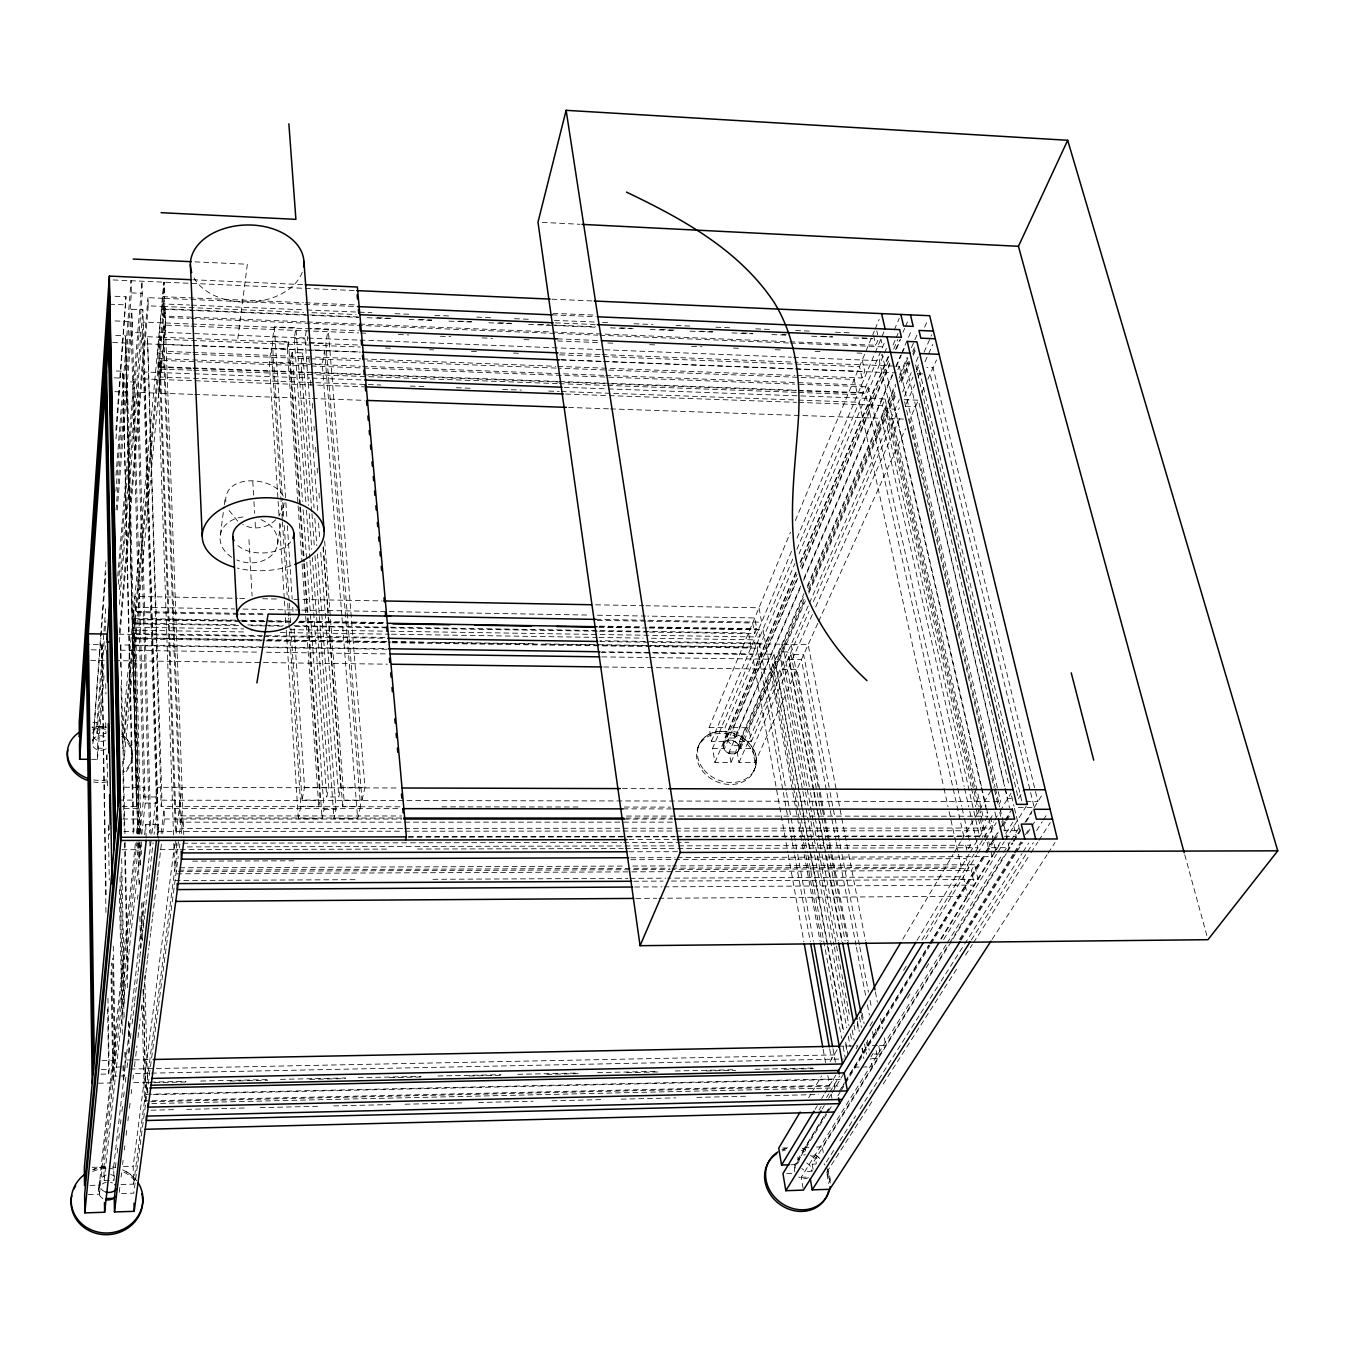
<?xml version="1.0" encoding="UTF-8"?>
<svg xmlns="http://www.w3.org/2000/svg" width="1345" height="1345" viewBox="0 0 1345 1345"><rect width="100%" height="100%" fill="white"/><g stroke="black" fill="none" stroke-linecap="round" stroke-linejoin="round"><path stroke-width="0.75" stroke-dasharray="5 3.75" d="M283.223 496.137C273.254 475.794 222.766 473.507 225.842 502.61M105.952 561.84L92.805 744.525L100.909 637.765M115.889 430.333L125.993 296.741L113.602 296.219M101.077 635.681L105.852 572.869M116.023 438.89L125.993 296.741M105.936 912.364L101.817 644.659L87.593 644.457M133.222 833.379L122.799 371.203L114.678 370.917M122.143 806.462L136.551 806.479L125.522 335.846L113.114 335.359M105.717 722.652L105.902 733.597L97.059 733.546L96.89 722.584L105.952 605.317M116.006 475.474L131.053 280.735L131.39 292.891L115.939 491.295M97.059 733.546L104.221 641.649M105.028 631.208L105.852 620.768M91.527 759.32L97.479 759.337L97.294 748.24L104.204 660.445M105.028 649.988L105.347 645.819M116.04 509.94L131.827 309.249L142.856 309.703L157.701 803.099L154.07 834.354M97.479 759.337L104.271 673.475M117.234 510.108L132.163 321.606L112.005 320.799M284.131 502.912L282.164 515.656M117.755 576.198L141.998 281.206L142.368 293.361L118.007 587.546M119.453 589.564L142.856 309.703M106.726 755.201L106.373 759.387L106.305 755.688M119.419 604.544L143.226 322.06L165.284 322.951L124.127 759.471L123.79 744.726L164.695 306.525L148.236 305.836L147.967 297.665L164.393 298.371L123.639 737.379L123.303 722.786L163.821 282.164L164.393 298.371M119.335 632.621L147.967 297.665M119.335 642.254L148.236 305.836M120.663 666.986L120.747 644.928L386.318 648.71M176.363 831.412L160.61 372.582L144.436 371.993L143.831 378.92L159.954 379.492L175.438 833.328M399.852 806.798L161.165 806.512L147.496 336.721L163.922 337.36L180.953 815.877L180.129 822.182L402.693 822.165M191.814 370.161L158.206 368.933L157.668 352.928L158.945 339.142L360.309 347.027M191.461 345.43L160.005 344.219L159.584 332.181L162.19 303.886L189.46 305.029M358.375 316.932L163.283 308.812L162.846 296.69L164.191 282.181L164.056 317.403L189.191 318.429M238.603 625.475L133.727 623.811L133.928 607.183L234.618 608.932M158.206 368.933L159.164 358.644L190.62 359.821M139.09 834.623L134.618 633.663L386.183 637.496M192.638 394.354L159.029 393.194L159.164 358.644M164.056 317.403L165.065 306.542L303.566 312.343M159.029 393.194L160.559 360.376L794.693 384.132M188.989 326.095L163.871 325.087L163.636 344.522L160.98 372.599L192.47 373.742M306.727 342.975L164.309 337.376L165.67 322.968L165.065 306.542M131.844 758.277C133.491 749.148 129.137 739.75 121.907 734.219A32.398 26.934 3.1 0 1 123.505 772.265M100.875 1074.184L108.71 1074.016L109.18 1069.494L107.919 996.241M136.551 806.479L125.522 335.846M98.588 1189.652L99.379 1182.154M88.333 1194.528L99.412 1194.192L99.295 1185.147L135.576 841.684M136.45 833.345L139.09 808.379L122.361 808.362M99.412 1194.192L136.921 841.936M137.812 833.597L139.359 819.004L120.495 819.004M114.409 1176.034L113.922 1180.204L104.12 1180.49L103.918 1167.006L138.939 841.533M139.846 833.194L144.789 787.296L121.907 787.228M104.12 1180.49L140.906 842.71M141.813 834.371L145.21 803.083L131.827 309.249M137.509 899.183L137.98 895.03M139.123 884.64L139.577 880.471M144.638 834.724L145.781 824.334L158.34 824.334L158.76 838.389M151.111 840.591L113.686 1166.737L113.922 1180.204M151.968 833.194L157.23 787.329L398.053 787.985M115.384 1167.695L116.107 1161.458M117.065 1153.119L117.788 1146.865M118.763 1138.543L119.486 1132.288M120.462 1123.949L120.932 1119.78M121.907 1111.458L122.63 1105.203M123.605 1096.864L124.328 1090.61M125.287 1082.288L126.026 1076.034M126.985 1067.695L127.708 1061.44M128.683 1053.118L129.406 1046.864M130.364 1038.525L131.104 1032.287M132.062 1023.948L132.785 1017.694M133.037 1015.61L134.483 1003.118M134.719 1001.033L137.862 973.948M138.115 971.863L139.561 959.355M139.813 957.27L142.957 930.185M143.192 928.117L144.638 915.609M144.89 913.524L153.111 842.693M157.113 834.724L158.34 824.334M157.5 837.532L158.222 831.429L144.436 371.993M161.165 806.512L161.921 800.174L147.496 336.721M161.114 833.328L164.107 808.395L400.793 808.648M119.84 1187.366L119.083 1193.603L133.777 1193.166L144.487 1112.096M121.1 1176.959L121.605 1172.79M122.614 1164.467L123.101 1160.315M124.362 1149.908L124.866 1145.738M126.127 1135.331L126.884 1129.094M127.893 1120.772L128.397 1116.602M129.406 1108.28L130.162 1102.043M131.171 1093.704L131.675 1089.551M132.936 1079.144L133.441 1074.974M134.45 1066.652L135.458 1058.33M135.71 1056.245L136.971 1045.838M137.98 1037.516L138.737 1031.279M138.989 1029.194L140.25 1018.787M141.259 1010.465L142.015 1004.227M143.024 995.905L145.546 975.091M145.798 973.007L147.311 960.515M147.563 958.447L148.807 948.04M149.06 945.955L150.573 933.464M150.825 931.379L152.338 918.904M152.59 916.819L155.617 891.853M155.869 889.768L157.382 877.276M157.634 875.191L161.669 841.903M162.678 833.581L164.443 819.004L164.107 808.395M237.813 338.721L247.345 264.242L193.377 261.787M121 1184.508L133.575 1184.138L133.172 1166.182L175.052 841.499M176.128 833.177L182.046 787.397M143.713 989.063L145.529 1087.348L143.041 989.533M133.575 1184.138L178.448 841.634M179.541 833.328L182.802 808.412L164.695 306.525M220.345 534.822L224.043 506.746M224.312 504.745L225.372 496.725M144.756 1110.012L178.246 856.429M179.339 848.107L179.894 843.954M181.256 833.564L183.172 819.004L183.744 834.539M278.987 515.068L269.252 362.192L271.27 348.204L287.326 348.826L288.385 341.764L272.278 341.126L274.33 326.869L295.934 327.743L308.627 505.35M300.372 505.148L290.52 362.982L292.134 352.541L302.776 352.945L314.058 507.922M305.853 501.752L294.286 338.436L295.934 327.743M311.821 511.688L301.129 363.385L302.776 352.945M317.655 510.394L305.012 338.856L306.425 329.962M277.507 544.506L280.836 523.894M341.832 615.556L322.279 364.176L324.616 350.272L312.662 349.801M324.616 350.272L360.544 806.412L342.672 806.395L344.068 800.14L361.99 800.174L325.809 343.244L328.197 329.054L310.611 328.331M306.778 562.143L324.078 809.488L322.111 818.752L298.304 818.752L300.776 806.344L288.637 618.061M307.484 618.011L320.076 800.09L302.02 800.056L304.542 787.38L293.967 626.198M283.829 505.333L278.953 516.076M300.776 806.344L318.765 806.361L320.076 800.09M323.002 547.398L340.857 787.481L338.772 796.98L326.751 796.963L328.785 787.447L312.359 557.587M360.544 806.412L357.652 818.769L333.98 818.752L336.015 809.488L317.42 553.989M361.99 800.174L364.949 787.548L328.197 329.054M697.668 748.291C708.916 713.069 770.197 738.977 753.603 771.509A30.313 24.597 23.5 0 1 703.233 771.912A30.313 24.597 23.5 0 1 721.29 733.311A30.313 24.597 23.5 0 1 753.603 771.509M795.887 572.096L723.425 741.448L711.438 741.364L709.134 727.46L790.524 532.132M795.366 520.532L874.334 331.021M875.141 329.088L879.176 319.387M649.736 632.066L754.612 633.73L756.714 628.72L754.764 617.943L647.802 616.094M797.013 375.507L862.044 377.995L864.768 371.539L862.212 360.107M789.801 341.731L875.797 345.262L877.898 340.268M711.438 741.364L792.171 549.701M797.064 538.084L884.422 330.685M803.251 597.214L730.974 762.497L714.918 762.43L712.598 748.358L793.617 557.049M796.896 549.315L884.472 342.538M792.003 840.575L757.218 648.155L759.337 643.162L600.021 640.741M963.76 836.455L865.44 393.328L868.181 386.872L796.795 384.199M980.959 807.471L879.311 360.695L882.135 354.054L986.574 810.716M800.662 586.084L734.79 738.052L726.821 738.001L725.056 727.578L794.895 563.488M798.997 553.837L883.615 354.996M884.438 353.062L886.893 347.279M894.29 329.912L899.217 318.328M800.006 562.479L888.137 356.56M893.063 345.009L898.006 333.476M714.918 762.43L796.543 571.81M800.662 562.193L890.524 352.323M723.442 744.474L727.628 734.706M726.821 738.001L797.03 574.349M800.342 566.632L889.533 358.712M893.668 349.078L897.804 339.444M734.79 738.052L733.008 727.645L796.862 579.123M801.839 567.556L889.751 363.1M895.551 349.599L899.687 339.949M903.016 332.249L904.664 328.382M905.504 326.448L907.993 320.665M712.598 748.358L724.602 748.442L797.669 578.602M801.822 568.952L889.852 364.377M896.493 348.943L900.646 339.293M803.991 578.384L892.374 374.482M895.72 366.781L900.713 355.248M901.553 353.315L911.557 330.231M730.974 762.497L729.192 751.956L800.241 588.135M803.587 580.435L893.03 374.196M896.375 366.496L901.385 354.929M902.226 352.995L905.555 345.295M805.235 840.541L771.879 659.235L774.047 654.242L602.106 651.787M676.569 836.842L979.547 836.439L882.303 405.417L885.094 398.994L608.276 388.907M897.872 369.606L899.317 366.294L794.727 362.175M812.296 614.547L752.511 748.61L740.574 748.543L739.363 741.566L803.991 593.633M807.336 585.949L895.467 384.233M899.654 374.633L907.219 357.333M911.406 347.733L917.29 334.283M807.454 587.597L895.703 385.796M899.065 378.113L907.808 358.14M817.777 623.34L754.965 762.615L738.977 762.548L737.178 752.006L805.218 596.76M808.564 589.093L895.921 389.747M899.284 382.081L908.514 360.998M912.717 351.415L914.398 347.582M738.405 750.863A8.171 6.607 23.5 0 0 730.436 740.187A8.171 6.607 23.5 0 0 724.703 750.14A8.255 6.675 23.5 0 0 738.472 750.863A8.255 6.675 23.5 0 0 730.419 740.086A8.255 6.675 23.5 0 0 724.619 750.123A8.171 6.607 23.5 0 0 738.405 750.863L742.137 742.356A8.221 6.624 23.5 0 0 734.118 731.646A8.221 6.624 23.5 0 0 728.368 741.616A8.221 6.624 23.5 0 0 742.137 742.356M739.363 741.566L751.283 741.633L748.862 727.763L805.201 599.366M808.564 591.699L896.022 392.387M901.066 380.887L909.472 361.721M912.835 354.054L915.357 348.305M924.62 327.222L927.983 319.555M740.574 748.543L805.42 600.879M808.799 593.212L896.392 393.782M901.453 382.266L909.876 363.1M913.238 355.416L916.601 347.75M738.977 762.548L808.564 605.082M809.404 603.148L899.334 399.599M902.73 391.916L911.221 372.716M918.231 356.862L915.272 363.537L1017.913 796.61M751.283 741.633L809.152 611.168M813.406 601.585L899.368 407.804M904.462 396.287L912.969 377.104M916.382 369.421L919.778 361.755M924.032 352.155L931.698 334.888M822.821 840.49L788.775 659.453L790.978 654.494L803.637 654.662L829.73 790.524M916.433 372.01L918.635 367.05L1021.914 801.62M815.709 606.898L901.116 415.37M906.244 403.887L914.785 384.737M918.198 377.071L921.611 369.421M925.041 361.755L932.724 344.522M818.634 621.424L905.521 428.719M917.559 402.004L909.758 419.304L994.964 786.455M921.863 392.454L924.452 386.738M927.882 379.105L936.49 360.006M808.698 1097.671L810.833 1094.073M811.909 1092.258L821.543 1076.05M830.084 1061.642L839.246 1046.208L857.891 1045.838L854.932 1050.731M902.814 939.129L953.067 854.462M954.143 852.663L960.549 841.852M961.625 840.053L991.568 789.599M964.415 818.449L970.384 845.248L966.971 850.931L964.97 841.886M985.179 820.635L987.818 816.213L986.978 812.548M815.154 1109.339L817.323 1105.741M821.66 1098.562L823.812 1094.964M824.905 1093.166L835.733 1075.193M917.004 940.424L969.022 854.176M970.098 852.377L988.525 821.829M989.601 820.03L993.955 812.817M998.763 804.545L1000.545 801.586L899.317 366.294M818.987 1110.045L821.156 1106.464M826.587 1097.503L828.755 1093.922M829.831 1092.14L839.599 1076.034M869.963 1025.916L874.3 1018.753M903.588 970.434L907.925 963.272M922.031 940.004L974.083 854.092M975.175 852.31L993.602 821.879M994.695 820.097L999.032 812.935M1000.108 811.136L1010.969 793.247M822.131 1109.121L824.317 1105.54M828.671 1098.377L830.84 1094.796M831.933 1093.014L844.139 1072.923M925.495 939.079L976.638 854.949M977.714 853.15L984.254 842.407M985.33 840.625L996.225 822.703M664.06 886.843L974.553 885.111L971.292 870.4L974.738 864.751L672.668 865.894M805.537 1151.001L804.915 1147.386L824.62 1115.19M825.729 1113.408L830.1 1106.246M838.86 1091.938L844.341 1082.994M845.433 1081.212L928.638 945.283M929.731 943.501L984.473 854.075M985.566 852.293L998.696 830.823M999.789 829.041L1004.177 821.879M1005.27 820.097L1014.029 805.789M1018.4 798.644L1023.881 789.7M795.282 1168.065L794.71 1164.652L825.326 1114.652M826.418 1112.87L830.79 1105.724M841.735 1087.87L843.92 1084.289M845.013 1082.506L929.227 944.997M930.32 943.215L985.011 853.907M986.104 852.125L991.568 843.197M992.677 841.415L998.141 832.488M1002.513 825.342L1004.698 821.761M1005.791 819.979L1010.162 812.834M831.26 1106.632L798.358 1160.298L797.434 1154.867M837.834 1095.906L840.037 1092.325M841.129 1090.543L844.425 1085.163M845.517 1083.381L929.967 945.653M931.059 943.871L985.902 854.428M986.995 852.646L993.568 841.92M994.661 840.121L999.049 832.975M1003.437 825.813L1005.64 822.232M1006.732 820.45L1010.028 815.087M795.147 1165.812L799.569 1158.617M940.727 938.944L992.61 854.899M993.703 853.117L1000.327 842.39M1005.841 833.446L1012.466 822.72M941.265 939.012L1000.915 842.424M870.972 1056.901L873.174 1053.337M907.32 998.209L910.632 992.879M926.049 967.98L930.454 960.868M943.669 939.516L996.544 854.159M997.654 852.377L1004.261 841.718M1005.354 839.936L1026.285 806.143M803.099 1188.291L801.233 1177.295L946.073 944.795M947.183 943.013L1002.462 854.277M1003.572 852.495L1010.213 841.852M1011.322 840.07L1019.056 827.646M823.274 1152.514L822.299 1146.898L948.797 944.341M949.906 942.559L1005.387 853.722M1006.497 851.94L1012.18 842.827M1013.155 841.281L1020.922 828.839M1024.89 822.484L1043.199 793.146M813.053 1169.242L812.178 1164.148L1006.228 853.638M1007.338 851.873L1012.886 842.996M1013.995 841.23L1020.653 830.588M1026.185 821.711L1031.733 812.834M959.557 939.382L1013.121 854.243M1014.248 852.478L1020.939 841.836M1025.411 834.741L1029.866 827.646M960.229 939.936L1013.945 854.68M1015.055 852.898L1021.78 842.239M1027.361 833.362L1030.724 828.032M1031.85 826.25L1035.196 820.921M961.07 940.105L1022.553 842.575M826.368 1161.979L835.363 1147.806M839.868 1140.728L855.605 1115.913M860.094 1108.818L919.677 1014.887M920.804 1013.121L939.92 982.993M941.046 981.211L963.524 945.77M964.651 944.005L1021.998 853.604M1023.108 851.839L1028.74 842.979M1036.608 830.571L1042.224 821.711M1043.35 819.946L1047.856 812.851M971.325 940.02L1033.397 842.558M826.738 1172.235L871.896 1101.622M883.177 1083.969L956.547 969.207M965.576 955.085L972.351 944.493M973.477 942.727L1029.917 854.462M1031.043 852.696L1037.819 842.104M1038.945 840.339L1050.243 822.686M992.139 939.314L1047.049 854.832M1048.192 853.066L1055.052 842.508M275.725 519.758C267.285 528.366 253.179 530.518 242.688 524.483M781.848 1149.874L787.884 1148.058M90.065 1185.416L99.295 1185.147M790.944 1164.77L794.71 1164.652M812.178 1164.148L815.911 1164.03M786.724 1173.445L794.256 1173.227M801.233 1177.295L808.244 1177.077M92.166 1167.342L103.918 1167.006M123.437 1166.468L133.172 1166.182M782.639 1148.008L788.456 1147.84M804.915 1147.386L808.782 1147.268M816.499 1147.05L822.299 1146.898M150.791 1101.689L839.734 1085.987M151.867 1103.572L835.043 1087.903L833.429 1079.009L153.733 1094.107M151.01 1110.197L176.195 1109.608M186.703 1109.356L247.581 1107.927M260.173 1107.641L318.95 1106.263M333.661 1105.909L390.336 1104.581M405.03 1104.228L461.705 1102.9M478.501 1102.513L533.091 1101.219M551.988 1100.782L604.46 1099.554M621.255 1099.151L675.846 1097.873M696.845 1097.386L747.215 1096.192M766.112 1095.755L818.601 1094.511M98.42 1083.213L112.963 1082.893L110.962 972.082M133.676 1082.456L148.202 1082.153M150.304 1082.103L185.997 1081.346M200.708 1081.044L267.89 1079.615M280.5 1079.346L345.598 1077.967M358.19 1077.698L421.187 1076.37M437.982 1076L500.979 1074.672M517.775 1074.319L578.669 1073.024M597.567 1072.621L656.36 1071.377M675.257 1070.973L736.152 1069.678M755.049 1069.275L813.859 1068.031M854.008 1067.19L860.111 1067.056M862.145 1067.005L872.317 1066.787L870.753 1058.565M146.101 1082.843L152.405 1082.708M154.507 1082.675L185.98 1082.002M230.045 1081.061L267.823 1080.27M309.787 1079.362L345.463 1078.606M389.529 1077.681L421.002 1077.009M469.27 1075.983L500.743 1075.311M546.911 1074.336L578.384 1073.663M626.652 1072.638L658.125 1071.965M706.394 1070.939L735.765 1070.317M784.034 1069.292L813.406 1068.653M151.649 1094.141L145.344 1094.292L145.579 1103.724M153.044 1094.662L840.221 1079.379L839.566 1075.815M120.949 1066.988L114.661 1067.106L112.644 958.228M101.312 1069.645L109.18 1069.494M130.112 1069.073L838.069 1054.833M874.401 1054.093L880.319 1053.976L878.739 1045.737M135.408 1073.478L149.362 1073.192M151.464 1073.142L843.416 1058.969M871.728 1058.397L877.629 1058.28L876.066 1050.058M101.985 1060.482L115.401 1060.23L113.199 942.66M132.23 1059.91L125.926 1060.028L125.757 1051.639M134.332 1059.86L151.128 1059.541M877.495 1045.468L867.189 1045.67L866.415 1041.551M879.546 1045.418L885.733 1045.3L884.153 1037.079M635.782 898.41L656.797 898.275M658.899 898.258L967.677 896.241L963.39 876.721L667.776 878.151M175.052 880.538L355.366 879.664M432.939 879.294L627.93 878.352M630.032 878.335L665.674 878.167M633.73 881.244L663.119 881.093M671.508 881.059L978.017 879.495L974.738 864.751M634.689 887.011L661.959 886.859M630.889 857.757L675.005 857.622M677.107 857.606L992.139 856.63L990.878 851.049M192.654 861.136L297.497 860.8M630.872 859.707L966.349 858.614L968.501 868.332L672.181 869.543M179.709 867.777L624.416 866.079M632.806 866.045L670.567 865.911M178.902 870.165L669.709 868.197M671.811 868.181L961.271 867.021L948.494 808.866M178.33 871.577L670.079 869.559M176.817 873.813L971.292 870.4M408.51 836.674L675.224 836.338M677.308 836.321L992.324 835.917L995.737 850.813M408.258 837.195L674.484 836.842M1004.446 836.405L1016.198 836.388L1012.869 822.131M629.023 839.65L675.375 839.583M182.97 843.214L621.541 842.424M623.643 842.424L688.69 842.306M187.392 846.896L676.501 845.87M678.603 845.87L970.384 845.248M122.008 849.721L138.064 849.687L137.862 841.281M160.055 849.636L178.212 849.586M180.314 849.586L388.133 849.098M417.522 849.031L623.256 848.561M625.358 848.544L977.949 847.737L969.224 808.883M628.838 851.772L677.476 851.688M180.953 815.877L401.583 815.978M626.417 816.062L987.818 816.213M401.667 818.029L181.541 817.979L181.928 828.537L402.542 828.402M625.963 818.079L672.08 818.096M164.443 819.004L401.684 819.038M624.399 819.088L672.735 819.088M404.778 822.165L673.542 822.131M404.643 828.385L621.071 828.268M623.172 828.251L673.61 828.234M675.711 828.234L992.98 828.032L990.727 818.163M123.807 831.445L133.962 831.445L122.799 371.203M158.222 831.429L402.895 831.21M404.996 831.21L621.054 831.025M623.155 831.025L673.492 830.991M675.593 830.991L982.993 830.722L980.202 818.449M156.121 796.963L143.747 796.946L131.306 332.467L142.318 332.904L157.382 833.345M1011.272 798.644L1007.708 798.627L1005.303 788.405M118.612 800.09L137.207 800.124M161.921 800.174L1000.545 801.586M1025.916 801.637L1037.903 801.654L933.06 367.622L926.873 367.37M145.21 803.083L157.701 803.099M441.799 806.849L578.165 807M624.315 807.05L670.482 807.118M1018.299 807.521L1034.221 807.538L930.084 374.213M622.987 808.866L671.205 808.917M324.078 809.488L336.015 809.488M304.542 787.38L328.785 787.447M340.857 787.481L364.949 787.548M622.449 788.59L666.498 788.725M97.294 748.24L106.171 748.291M729.192 751.956L737.178 752.006M92.956 722.551L96.89 722.584M709.134 727.46L725.056 727.578M733.008 727.645L748.862 727.763M91.275 649.803L101.413 649.954M120.293 650.207L258.106 652.123M266.495 652.241L385.998 653.889M601.938 656.881L648.071 657.52M650.173 657.537L771.879 659.235M788.775 659.453L801.401 659.638L835.985 840.457M90.67 660.311L103.212 660.479M114.695 660.63L387.494 664.178M603.77 666.986L771.795 669.171L803.2 840.423M133.575 630.233L246.808 631.982M280.348 632.503L389.377 634.184M391.479 634.218L596.961 637.395M599.046 637.429L643.078 638.118M651.468 638.236L754.209 639.833L755.503 647.046L545.465 643.919M118.814 634.218L261.855 636.387M263.956 636.42L385.696 638.27M599.803 641.498L808.16 644.659L836.405 790.541M133.777 637.799L259.804 639.665M268.21 639.8L390.033 641.615M392.135 641.632L423.641 642.103M432.048 642.237L534.957 643.767M264.881 640.069L132.852 638.118L132.466 623.088L237.241 624.769M266.966 640.102L390.622 641.935M392.706 641.968L751.065 647.281L748.509 632.974L293.815 625.677M134.113 638.959L264.192 640.876M266.293 640.909L390.067 642.742M392.168 642.775L757.218 648.155M387.074 649.282L133.037 645.667L137.795 834.875M601.198 652.325L752.359 654.477L785.699 840.457M237.964 613.303L135.324 611.555L134.92 596.423L237.544 598.29M240.049 613.337L265.184 613.774M596.154 619.389L761.64 622.197L759 607.789L645.919 605.738M238.401 614.278L133.441 612.513L133.727 623.811M240.503 614.329L265.688 614.749M597.331 620.364L645.617 621.171M647.718 621.205L752.662 622.987L754.612 633.73M134.231 618.481L239.023 620.213M241.125 620.247L291.428 621.071M299.8 621.205L385.746 622.617M599.534 626.131L641.447 626.82M649.837 626.955L756.714 628.72M240.436 620.886L135.509 619.171L141.057 833.446M242.537 620.919L267.722 621.34M269.824 621.373L290.806 621.709M299.195 621.861L385.242 623.256M599.282 626.77L641.246 627.459M649.652 627.594L762.968 629.443L792.44 790.457M239.595 621.323L134.567 619.608L134.769 627.207L243.815 628.922M241.696 621.356L290.016 622.147M298.405 622.281L384.535 623.693M598.794 627.19L647.113 627.98M649.215 628.014L758.429 629.796L759.757 637.026L390.638 631.225M247.715 624.937L283.341 625.509M251.196 625.677L282.652 626.182M295.244 626.383L597.298 631.225M599.399 631.259L647.634 632.032M289.965 629.645L388.537 631.192M239.629 598.34L248.018 598.491M262.678 598.744L277.322 599.013M294.084 599.332L382.047 600.929M595.65 604.813L643.818 605.704M243.008 609.066L299.632 610.058M301.734 610.092L589.076 615.068M597.466 615.22L645.701 616.06M114.863 391.664L126.581 392.067L137.644 832.891M194.739 394.438L310.241 398.456M312.343 398.523L364.831 400.356M568.548 407.434L608.444 408.83M610.546 408.897L881.479 418.312L964.163 786.388M903.487 419.085L890.928 418.648L974.452 786.405M159.45 366.697L190.855 367.858M192.957 367.942L360.527 374.129M368.9 374.448L557.418 381.408M559.52 381.476L796.206 390.218M798.291 390.302L863.238 392.69L861.54 385.04L796.543 382.585M159.904 367.303L191.41 368.463M193.495 368.547L308.997 372.8M311.098 372.884L361.486 374.734M363.587 374.818L796.156 390.773M798.257 390.857L865.44 393.328M193.915 370.245L557.2 383.594M559.301 383.678L605.502 385.376M607.604 385.443L796.593 392.387M798.695 392.471L857.488 394.623L854.159 379.424L558.36 368.177M194.571 373.826L310.073 378.029M312.175 378.113L362.578 379.946M564.177 387.293L606.175 388.823M904.126 399.684L918.366 400.205L1008.7 783.765M158.491 376.987L380.854 385.006M410.225 386.065L427.004 386.671M456.375 387.73L473.171 388.335M502.542 389.411L521.423 390.084M548.693 391.076L559.184 391.445M561.268 391.529L796.24 400.003M798.342 400.087L859.169 402.273L943.534 786.337M114.157 377.844L122.277 378.147M160.324 379.509L364.024 386.822M565.623 394.051L796.61 402.34M798.711 402.424L882.303 405.417M905.336 406.24L915.491 406.61L1009.523 807.874M193.562 345.514L306.828 349.902M308.913 349.986L359.266 351.936M560.63 359.737L793.449 368.765M795.551 368.849L864.768 371.539M112.61 342.538L124.967 343.009M146.874 343.866L163.249 344.505L180.129 822.182M163.636 344.522L190.855 345.564M192.94 345.648L360.494 352.138M561.538 359.939L601.333 361.469M603.417 361.553L794.004 368.933M796.089 369.018L896.442 372.918M917.744 373.742L925.982 374.061M190.822 352.356L159.349 351.163L158.945 339.142M192.907 352.44L360.729 358.846M362.814 358.93L555.804 366.294M557.889 366.378L794.929 375.44M157.668 352.928L191.242 354.206M193.327 354.29L308.711 358.678M310.813 358.762L359.065 360.594M367.454 360.914L556.258 368.093M269.252 362.192L290.52 362.982M301.129 363.385L308.812 363.671M310.745 363.755L322.279 364.176M192.722 359.905L360.443 366.21M362.545 366.277L603.653 375.339M605.754 375.423L794.441 382.518M165.67 322.968L358.409 330.769M557.418 338.839L599.332 340.537M191.091 326.179L358.611 332.938M360.712 333.022L369.085 333.358M398.406 334.535L408.863 334.955M440.286 336.233L450.743 336.654M482.166 337.914L492.64 338.335M524.046 339.612L532.418 339.949M557.553 340.957L599.433 342.639M607.805 342.992L616.178 343.328M649.685 344.673L658.058 345.009M691.565 346.354L702.04 346.791M733.445 348.052L739.733 348.305M775.325 349.734L781.613 349.986M815.12 351.348L823.493 351.684M857 353.029L865.373 353.365M159.584 332.181L358.829 340.1M360.023 340.05L791.364 357.198M793.449 357.282L879.311 360.695M294.286 338.436L305.012 338.856M909.472 363.301L905.605 363.15L1004.816 786.354M309.804 342.605L325.809 343.244M308.812 343.059L359.081 345.043M560.159 352.945L599.954 354.508M602.039 354.592L792.642 362.091M385.477 348.019L391.765 348.254M429.526 349.734L433.712 349.902M471.473 351.381L477.761 351.633M513.42 353.029L519.708 353.281M559.57 354.828L601.518 356.475M603.619 356.56L859.505 366.58L862.044 377.995M191.545 305.113L304.811 309.888M306.912 309.972L371.926 312.696M394.993 313.671L411.772 314.377M434.838 315.352L451.617 316.058M476.786 317.117L491.463 317.723M514.547 318.698L531.325 319.404M554.392 320.379L594.238 322.043M602.627 322.396L611.017 322.75M634.083 323.725L652.964 324.515M676.031 325.49L692.809 326.196M715.876 327.171L732.655 327.877M755.739 328.836L772.518 329.542M795.584 330.517L812.363 331.223M835.43 332.198L852.209 332.904M109.634 304.222L126.211 304.911M311.956 312.696L356.021 314.528M555.384 322.867L595.247 324.548M377.256 317.723L391.933 318.328M419.203 319.471L431.795 319.992M459.065 321.119L471.641 321.657M498.911 322.783L511.503 323.304M538.773 324.448L549.264 324.885M551.349 324.969L595.415 326.801M620.583 327.861L633.159 328.382M660.429 329.508L675.123 330.13M700.291 331.173L712.884 331.694M742.238 332.921L752.729 333.358M782.101 334.586L786.304 334.754M821.963 336.25L832.437 336.67M861.809 337.898L872.3 338.335M163.771 309.266L358.762 317.37M367.151 317.723L392.32 318.765M409.099 319.471L432.165 320.429M448.927 321.136L471.994 322.094M488.773 322.783L511.84 323.741M528.619 324.448L595.717 327.238M610.395 327.844L631.36 328.718M650.223 329.508L673.29 330.466M690.069 331.156L713.136 332.131M732.016 332.904L752.981 333.779M771.845 334.569L786.522 335.174M811.691 336.216L832.656 337.091M853.621 337.965L872.501 338.755M305.248 321.842L162.611 315.974L162.19 303.886M307.349 321.926L357.686 323.994M359.787 324.078L550.677 331.912M552.761 331.996L787.699 341.647M191.293 318.513L597.735 335.157M599.82 335.241L788.372 342.975M790.473 343.059L882.656 346.825L880.891 339.108M113.114 279.945L355.08 290.554M551.921 299.178L594.204 301.028M131.39 292.891L142.368 293.361M162.846 296.69L303.382 302.692M305.466 302.776L355.82 304.928M552.963 313.335L594.91 315.117M164.779 298.388L357.434 306.576M552.173 314.848L596.154 316.714M192.738 279.76L303.197 284.636M542.186 222.379L579.947 224.279M105.129 727.023L91.964 727.225A32.398 26.934 3.1 0 1 106.524 727.275M112.257 1166.989L115.855 1167.594M805.621 1149.605L802.511 1148.664A33.877 29.523 36.5 0 1 805.621 1149.605L807.118 1150.177M122.664 1169.763L129.944 1173.95L136.517 1180.439A35.911 33.104 -6.4 0 0 124.244 1170.486M237.762 521.204L228.297 509.469M818.769 1157.574L813.927 1153.775A33.877 29.523 36.5 0 1 818.769 1157.574L819.929 1158.684M824.132 1163.694L825.057 1165.073M827.461 1169.477L830.386 1183.701A33.877 29.523 36.5 0 0 826.721 1167.981M1184.76 854.781L1206.869 935.649M1011.591 796.005L1013.995 806.21M1014.466 808.244L1015.912 814.364M1016.4 816.415L1019.762 830.689L1004.026 830.706L1001.184 818.449M995.435 788.506L999.705 806.865M1000.176 808.9L1009.17 847.653L988.373 847.703L979.563 808.883M904.597 401.735L911.708 432.367M912.179 434.418L915.02 446.674M915.491 448.709L926.856 497.734M927.327 499.785L930.168 512.041M930.639 514.076L994.089 787.817M994.56 789.851L997.872 804.159M999.772 812.33L1000.714 816.415M994.88 811.926L996.292 818.046M981.362 786.001L895.131 409.132L885.649 408.779L971.073 786.22M981.833 788.052L986.053 806.479M986.524 808.53L988.39 816.718M988.861 818.769L993.081 837.195M876.839 330.937L877.713 334.77M873.611 335.695L875.797 345.262M981.8 811.136L983.868 820.282M988.76 841.768L990.458 849.199M974.923 788.456L979.093 806.849M885.094 398.994L977.411 806.176M977.882 808.211L979.732 816.398M971.527 788.254L975.68 806.63M976.151 808.664L978 816.818M978.454 818.87L982.607 837.229M964.617 788.422L968.753 806.832M868.181 386.872L961.675 806.159M962.129 808.211L963.962 816.398M943.988 788.372L948.04 806.815M836.809 792.592L848.342 852.175M848.729 854.226L865.44 940.525M875.393 991.887L877.377 1002.159M880.571 1018.585L882.555 1028.858M830.117 792.575L841.583 852.259M841.987 854.327L859.371 944.879M859.774 946.947L868.466 992.223M870.047 1000.461L871.627 1008.7M875.578 1029.278L877.159 1037.516M836.371 842.508L838.338 852.797M838.725 854.848L856.025 945.249M856.412 947.317L865.844 996.628M867.424 1004.849L869.391 1015.122M872.535 1031.565L874.099 1039.786M829.361 840.356L796.963 669.491L780.184 669.272L811.943 840.39M829.764 842.407L831.714 852.696M832.101 854.764L848.493 941.214M862.162 1013.273L864.112 1023.562M867.239 1040.038L869.189 1050.327M791.179 644.406L818.853 790.507M819.239 792.558L830.554 852.226M830.941 854.294L847.316 940.71M861.338 1014.803L862.902 1023.024M790.978 654.494L816.667 790.49M817.054 792.558L828.352 852.31M828.739 854.378L845.08 940.912M859.489 1017.156L861.422 1027.462M864.549 1043.955L866.483 1054.245M813.876 790.171L787.851 651.938L779.377 651.804L805.134 790.154M814.263 792.222L817.76 810.8M818.147 812.851L842.222 940.777M857.37 1021.242L859.304 1031.548M862.414 1048.058L863.187 1052.177M823.207 842.558L825.141 852.831M825.527 854.899L841.785 941.298M857.269 1023.579L858.816 1031.817M861.91 1048.276L863.843 1058.549M782.672 644.272L810.06 790.49M810.447 792.541L821.627 852.259M822.014 854.327L838.221 940.811M854.041 1025.243L855.571 1033.481M813.019 820.215L783.462 661.875L775.023 661.774L804.276 820.215M813.406 822.266L816.852 840.776M817.239 842.827L837.969 953.874M838.355 955.925L841.415 972.368M841.802 974.436L842.962 980.606M843.332 982.657L844.879 990.878M845.265 992.929L846.409 999.1M846.795 1001.168L847.938 1007.338M848.325 1009.389L849.872 1017.61M852.175 1029.951L854.092 1040.223M805.52 792.205L808.967 810.8M809.354 812.851L833.95 944.997M834.337 947.065L848.947 1025.529M850.477 1033.784L852.007 1042.039M812.33 842.458L814.229 852.764M814.616 854.832L846.745 1028.017M848.275 1036.255L850.191 1046.561M774.047 654.242L799.216 790.457M799.586 792.524L810.648 852.377M811.018 854.428L827.797 945.249M828.184 947.3L843.803 1031.918M845.702 1042.24L847.989 1054.631M804.646 822.283L808.076 840.793M808.446 842.861L843.399 1032.17M845.686 1044.527L847.199 1052.748M805.605 842.592L807.504 852.898M807.891 854.966L841.617 1038.323M843.13 1046.578L845.4 1058.935M803.587 842.474L805.47 852.797M805.857 854.865L821.745 941.517M792.81 792.508L803.755 852.326M804.142 854.394L819.996 941.012M759.337 643.162L786.085 790.44M786.455 792.508L797.333 852.427M797.703 854.478L813.456 941.265M832.958 1048.713L835.8 1064.383M792.373 842.626L794.239 852.949M794.609 855.016L810.278 941.651M829.663 1048.898L831.529 1059.221M786.068 842.525L787.918 852.864M788.288 854.932L803.856 941.719M823.123 1049.167L826.082 1065.694M827.847 1075.596L829.613 1085.365L144.47 1100.95L142.066 1004.681M831.193 1094.225L831.899 1098.176M752.511 748.61L754.965 762.615M827.074 1174.135L828.722 1183.617M723.425 741.448L724.602 748.442M342 617.658L357.652 818.769M324.666 541.077L344.068 800.14M323.321 546.591L328.483 615.724M328.634 617.826L342.672 806.395M307.332 336.536L307.635 340.705M308.879 357.4L309.35 363.671M310.594 380.366L311.065 386.637M312.292 403.332L312.763 409.603M314.007 426.298L314.31 430.484M315.554 447.179L316.025 453.45M317.117 468.06L317.739 476.416M318.967 493.111L319.438 499.365M318.58 522.953L319.656 537.596M320.732 552.24L338.772 796.98M314.831 518.397L316.815 545.616M311.973 513.79L314.394 547.213M314.982 555.569L333.98 818.752M309.215 513.706L311.754 549.231M306.441 510.125L309.854 558.276M310.006 560.361L326.751 796.963M292.134 352.541L302.541 501.349M303.113 509.738L306.643 560.041M300.523 507.25L304.289 561.605M304.424 563.689L308.055 615.96M308.19 618.044L322.111 818.752M288.385 341.764L299.683 505.014M299.817 507.099L303.583 561.521M303.718 563.605L307.349 615.926M287.326 348.826L301.969 561.924M302.104 564.009L318.765 806.361M274.33 326.869L285.728 500.609M285.863 502.694L286.838 517.354M287.376 525.727L292.184 598.979M292.739 607.352L293.008 611.538M272.278 341.126L282.601 500.39M282.736 502.492L283.694 517.153M284.232 525.542L289.125 600.98M289.259 603.081L290.066 615.657M290.201 617.742L290.755 626.131M290.89 628.233L302.02 800.056M271.27 348.204L282.315 519.742M282.45 521.826L287.158 595.045M287.695 603.417L288.502 615.976M279.508 523.457L284.316 598.844M284.434 600.946L285.375 615.606M285.51 617.691L286.166 628.165M286.3 630.267L298.304 818.752M252.793 481.493L253.617 495.885M253.936 501.668L254.608 513.302M255.113 522.062L255.449 527.929M248.96 539.681L252.087 595.936M163.871 325.087L164.309 337.376M160.559 360.376L160.98 372.599M176.767 843.046L176.094 852.999L175.707 841.382M175.876 861.203L176.229 871.594M173.522 834.942L158.66 393.177L137.291 392.437L149.598 832.874M173.808 843.315L174.715 870.181M150.943 834.303L138.165 382.165L127.405 381.778L138.888 834.32M149.833 841.264L150.068 849.653M145.781 824.334L146.168 838.406M141.275 841.819L141.612 854.378M142.856 902.545L143.444 925.579M144.756 975.848L147.412 1078.522M147.664 1088.021L147.815 1093.771M146.521 1085.314L146.773 1094.796M134.618 633.663L139.729 833.866M139.947 842.256L140.603 867.424M141.511 903.083L142.469 940.827M139.308 842.996L139.947 868.113M141.175 916.264L141.763 939.298M137.997 843.265L139.056 885.178M139.846 916.634L140.737 952.26M120.747 644.928L124.917 833.9M125.102 842.306L127.977 972.485M129.086 1022.872L129.456 1039.668M121.067 685.849L122.445 748.728M122.731 761.304L124.144 826.267M124.513 843.046L127.691 987.667M128.414 1021.191L129.154 1054.732M121.672 858.648L124.732 1003.387M121.067 872.333L124.127 1018.787M124.833 1052.244L125.135 1066.904M119.991 876.94L122.933 1019.392M123.891 1065.475L124.11 1075.966L113.686 1076.168L111.618 962.953M119.369 889.499L122.345 1034.389M122.983 1065.879L123.336 1082.675M109.079 824.569L109.264 835.06M105.717 683.512L105.919 693.97M107.012 754.612L107.583 785.968M108.306 825.695L109.281 880.067M101.817 644.659L106.205 897.888M107.6 1008.935L108.71 1074.016M291.008 565.791A61.013 36.399 -2.8 0 1 237.342 568.061M302.238 272.228A56.793 38.585 -1.4 0 1 250.372 302.07A56.793 38.585 -1.4 0 1 193.999 277.86M290.705 541.917A30.498 18.191 -2.8 0 1 262.746 552.98A30.498 18.191 -2.8 0 1 235.476 543.01M260.997 519.658A28.985 22.865 8.9 0 1 275.103 550.979A28.985 22.865 8.9 0 1 236.787 559.957M231.676 557.233A28.985 22.865 8.9 0 1 220.967 532.401A28.985 22.865 8.9 0 1 245.126 516.816M105.549 740.574A8.776 7.263 3.4 0 1 94.486 738.439A8.776 7.263 3.4 0 1 94.89 729.091A8.776 7.263 3.4 0 1 106.087 728.032M107.079 779.898A32.398 26.934 3.1 0 1 93.763 779.898M121.706 736.303A32.364 26.917 3.1 0 1 123.303 774.333M106.911 781.966A32.364 26.917 3.1 0 1 93.595 781.966M92.553 729.192A32.364 26.917 3.1 0 1 105.683 729.242M105.616 749.199A8.827 7.313 3.3 0 1 92.519 745.685M92.435 740.288A8.827 7.313 3.3 0 1 106.137 737.396M812.145 1170.738A9.18 7.969 36.1 0 1 801.788 1168.502M798.829 1161.71A9.18 7.969 36.1 0 1 805.403 1154.666M810.295 1155.422A9.18 7.969 36.1 0 1 816.365 1163.492M782.286 1150.984A33.844 29.506 36.6 0 1 785.312 1150.076M801.486 1150.345A33.844 29.506 36.6 0 1 804.579 1151.286M812.884 1155.456A33.844 29.506 36.6 0 1 817.726 1159.239M827.04 1172.689A33.844 29.506 36.6 0 1 829.26 1182.205M808.446 1177.648A9.23 8.02 36.3 0 1 798.779 1176.976M794.845 1172.033A9.23 8.02 36.3 0 1 798.627 1162.467M806.714 1163.021A9.23 8.02 36.3 0 1 811.976 1171.512M783.294 1149.303A33.877 29.523 36.5 0 1 786.321 1148.395M104.624 1191.603A9.734 8.944 -5.6 0 1 106.154 1174.992M110.593 1174.656A9.734 8.944 -5.6 0 1 114.174 1175.866M92.603 1171.461A35.878 33.07 -6.5 0 1 113.871 1169.007M124.026 1172.235A35.878 33.07 -6.5 0 1 136.282 1182.171M102.943 1198.63A9.684 8.911 -5.9 0 1 106.221 1182.289M110.643 1182.356A9.684 8.911 -5.9 0 1 112.442 1182.961M94.385 1169.074L92.771 1169.713A35.911 33.104 -6.4 0 1 106.743 1166.737L94.385 1169.074M704.057 769.928A30.347 24.613 23.5 0 0 754.495 769.542A30.347 24.613 23.5 0 0 722.13 731.327A30.347 24.613 23.5 0 0 704.057 769.928"/><path stroke-width="1.5" d="M190.654 279.676L109.365 276.095L79.22 722.433L79.389 737.077L109.466 296.034M109.634 304.222L79.473 744.441L79.641 759.253L87.559 759.286M79.641 759.253L109.987 320.715M106.927 640.069L109.584 606.444M119.823 787.228L84.331 1167.561L84.533 1185.584L120.26 808.345M120.495 819.004L84.634 1194.646L84.853 1212.887L104.624 1212.248L146.218 840.423M84.853 1212.887L121.252 837.262L109.365 276.095M183.946 840.356L134.181 1211.324L114.493 1211.946L114.258 1198.294L156.39 840.944M114.493 1211.946L158.828 840.39M256.912 682.924L268.092 614.06L390.655 616.144M566.127 110.324L537.983 222.177L640.069 945.686L1207.961 939.701L1277.75 850.83L1067.678 140.283L566.127 110.324L680.217 852.427L640.069 945.686M405.551 840.003L406.375 836.893L357.383 287.023L305.281 284.737M1184.205 852.764L1018.451 246.303L1067.678 140.283M800.14 1112.08L778.755 1148.109L781.563 1165.039L789.078 1164.82M838.641 1047.234L900.662 942.744M781.563 1165.039L814.061 1111.138M837.901 1071.612L915.928 942.223M821.055 1110.903L782.975 1173.563L785.799 1190.695L803.419 1190.123L959.943 941.87M843.903 1073.327L923.326 942.643M785.799 1190.695L939.045 942.593M990.996 941.08L829.73 1189.299L812.195 1189.854L970.199 941.786M106.373 1198.529L114.258 1198.294M145.193 1129.279L834.388 1112.029M146.958 1116.098L842.172 1099.437M150.724 1085.23L838.591 1070.469L839.246 1074.033M149.766 1087.97L844.139 1072.923L847.434 1090.913L148.152 1107.154L148.051 1103.337M151.615 1078.421L842.508 1063.979L820.383 943.08M153.212 1059.49L839.246 1046.208M175.758 901.419L633.68 898.426M178.145 883.564L631.629 881.261M632.587 887.028L177.355 889.566L177.153 883.648M628.788 857.757L181.424 859.152L181.155 851.183M121.252 837.262L406.375 836.893M627.073 839.667L120.949 840.457L109.13 279.76M677.325 839.583L1057.338 838.977L929.664 315.722L594.204 301.028M182.264 852.932L626.736 851.772M680.217 852.427L1277.75 850.83M403.752 818.029L623.878 818.079M403.786 819.038L624.399 819.088M674.82 819.088L1014.685 819.139L1012.365 809.27L673.29 808.917M1052.496 819.155L1036.322 819.155L1033.952 809.286L1050.092 809.303M402.895 808.648L622.987 808.866M402.256 788.002L620.364 788.59M668.599 788.725L1013.138 789.666M1023.881 789.7L1045.317 789.75M390.185 653.939L599.853 656.848M391.698 664.228L601.669 666.952M387.797 638.303L597.701 641.464M106.776 642.069L110.559 642.12M388.402 648.744L600.005 651.77M384.586 615.791L596.154 619.389M387.326 623.29L597.18 626.736M392.942 623.828L449.65 624.753M474.852 625.173L531.578 626.097M556.78 626.501L594.591 627.123M384.132 600.963L591.464 604.746M366.933 400.423L566.447 407.367M364.68 380.03L562.075 387.225M366.126 386.889L563.521 393.984M362.578 352.222L559.436 359.855M360.494 330.853L557.418 338.839M601.417 340.621L909.993 353.113M919.711 353.516L939.079 354.29M363.268 345.211L558.057 352.861M360.225 314.713L553.283 322.783M597.348 324.633L901.469 337.36L899.654 329.626L598.256 316.815M935.279 338.772L920.821 338.167L918.971 330.45L933.396 331.055M356.761 290.621L550.155 299.094M357.434 306.576L552.173 314.848M133.172 259.047L191.293 261.687M582.049 224.38L1018.451 246.303M161.081 212.678L295.9 219.353L288.872 123.824M626.467 192.116C682.083 218.68 739.296 249.901 774.249 302.575C795.702 337.511 800.964 379.223 798.358 419.472C795.584 461.57 789.633 503.753 794.021 545.969C799.871 598.508 828.688 645.264 867.004 680.654M1071.242 672.87L1093.72 760.16M910.481 314.881L913.221 326.381L903.588 325.978L900.864 314.461M1035.667 839.011L1032.103 824.098L1021.259 824.098L1024.789 839.028M881.58 313.62L885.144 329.004M886.927 336.754L996.107 809.253M998.394 819.139L1003 839.061M865.844 942.576L874.99 989.836M847.703 942.778L860.951 1012.735M842.609 942.845L856.984 1019.174M838.607 942.879L853.655 1023.192M813.826 943.333L832.589 1046.645M810.648 943.702L829.293 1046.847M838.523 1097.907L839.566 1103.657L146.37 1120.519L146.269 1116.434M804.226 943.786L822.753 1047.099M810.312 1178.859L812.195 1189.854M357.114 294.79L357.484 298.977M358.426 309.417L358.796 313.604M359.72 324.044L360.275 330.315M361.2 340.756L361.57 344.925M362.494 355.383L362.864 359.552M363.806 369.993L364.176 374.179M365.1 384.62L365.655 390.891M366.58 401.331L366.95 405.517M367.874 415.958L368.244 420.128M369.186 430.585L369.556 434.754M370.48 445.195L370.85 449.381M371.96 461.907L372.33 466.093M373.254 476.533L373.624 480.72M374.566 491.16L374.936 495.33M375.86 505.77L376.23 509.957M377.34 522.482L377.71 526.668M378.634 537.109L379.021 541.295M379.946 551.736L380.316 555.905M381.24 566.363L381.61 570.532M384.014 597.684L384.401 601.871M385.326 612.311L385.696 616.498M386.62 626.938L386.99 631.108M389.394 658.277L389.781 662.446M390.706 672.887L391.076 677.073M392 687.514L392.37 691.7M394.791 718.852L395.161 723.022M396.086 733.479L396.456 737.648M397.38 748.089L397.75 752.275M401.466 794.054L401.836 798.224M402.76 808.681L403.13 812.851M303.903 261.317L324.128 531.157M293.798 533.024L299.094 612.042M232.92 536.806L237.006 616.077M190.385 264.427L202.221 536.1M133.996 1203.254L134.181 1211.324M108.979 335.208L118.612 800.09M108.491 342.387L118.024 806.462M106.541 370.615L115.687 831.462M106.053 377.558L115.115 837.599M105.095 391.311L113.989 849.737M112.089 883.884L107.398 634.05L88.333 633.764L94.301 1060.633M106.927 650.442L107.499 681.848M108.289 723.728L108.827 753.032M109.601 794.912L110.155 824.233M104.473 1202.497L104.624 1212.248M87.593 644.457L93.444 1069.813M87.223 649.753L93.024 1074.352M86.483 660.26L92.183 1083.347M233.526 567.002A61.013 36.399 -2.8 0 1 215.822 512.798A61.013 36.399 -2.8 0 1 309.148 508.864A61.013 36.399 -2.8 0 1 294.74 564.429M191.713 272.615A56.793 38.585 -1.4 0 1 243.983 225.086A56.793 38.585 -1.4 0 1 303.634 266.814M234.013 540.606A30.498 18.191 -2.8 0 1 262.863 516.564A30.498 18.191 -2.8 0 1 292.924 538.202M87.559 778.284A32.398 26.934 3.1 0 1 67.637 756.361A32.398 26.934 3.1 0 1 80.465 731.545M87.408 780.352A32.364 26.917 3.1 0 1 67.855 749.854M830.134 1186.744A33.877 29.523 36.5 0 1 782.033 1203.523A33.877 29.523 36.5 0 1 777.83 1151.959M828.486 1191.3A33.844 29.506 36.6 0 1 779.663 1204.212A33.844 29.506 36.6 0 1 776.822 1153.64M116.628 1188.93A9.734 8.944 -5.6 0 1 105.532 1191.956M138.283 1182.995A35.911 33.104 -6.4 0 1 126.514 1227.38A35.911 33.104 -6.4 0 1 78.077 1219.865A35.911 33.104 -6.4 0 1 84.315 1174.622M141.813 1193.671A35.878 33.07 -6.5 0 1 107.23 1234.693A35.878 33.07 -6.5 0 1 71.773 1195.52M73.975 1189.014A35.878 33.07 -6.5 0 1 75.555 1186.021M115.737 1196.394A9.684 8.911 -5.9 0 1 105.599 1199.673M114.863 1184.491A9.684 8.911 -5.9 0 1 115.535 1185.164M1027.395 804.377L1016.601 804.36L907.236 341.445L916.92 341.832L1027.395 804.377M251.649 629.645A31.12 17.804 -3.1 0 0 299.111 613.32A31.12 17.804 -3.1 0 0 253.348 598.727A31.12 17.804 -3.1 0 0 251.649 629.645"/></g></svg>
